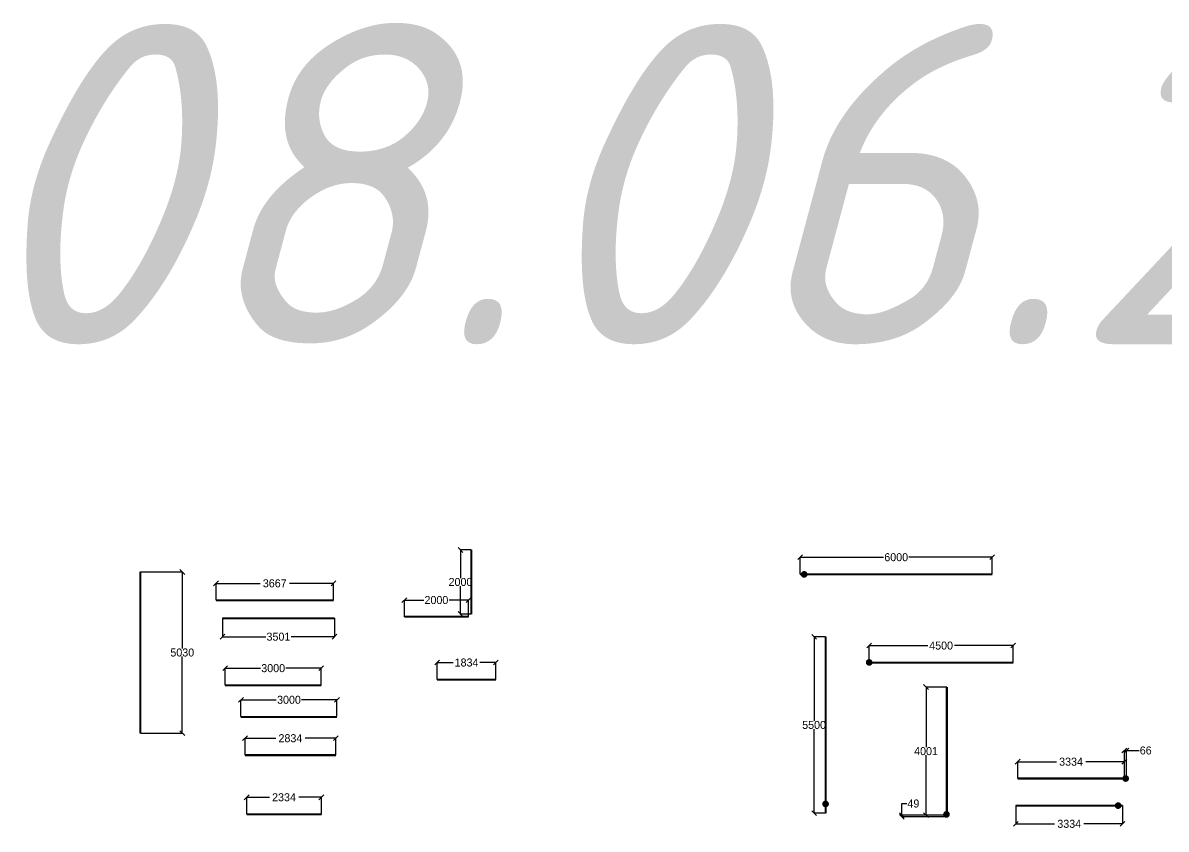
# Model space of a CAD drawing. Header units: millimetres. Extents: x 1499747 to 4230374, y -28481 to 441852.
# Drawn here: x 2396626 to 2432346, y 416680 to 441852 of the extents above; entities that cross this region are included whole.
import ezdxf

# ---------------------------------------------------------------- set-up
doc = ezdxf.new("R2010")
doc.units = ezdxf.units.MM
doc.header["$MEASUREMENT"] = 0
doc.layers.add('0_ANNOT_Dimensions', color=7, linetype='Continuous')
doc.layers.add('Кабель 2x4mm', color=200, linetype='Continuous', lineweight=30)
doc.layers.add('Кабель 2х6 mm', color=150, linetype='Continuous', lineweight=30)
doc.styles.add('Текст', font='isocpeui.ttf')
doc.dimstyles.get("Standard").update_dxf_attribs({"dimtxt": 0.18, "dimasz": 0.18, "dimexe": 0.18, "dimexo": 0.0625, "dimgap": 0.09, "dimtad": 0, "dimtih": 1, "dimtoh": 1, "dimdec": 4, "dimzin": 0, "dimdsep": 46, "dimtxsty": 'Standard', "dimcen": 0.09, "dimadec": 0, "dimazin": 0, "dimtfac": 1, "dimtdec": 4, "dimtofl": 0, "dimtmove": 0, "dimatfit": 3, "dimfxl": 1, "dimtolj": 1, "dimtzin": 0, "dimarcsym": 0})

# ---------------------------------------------------------------- blocks, each defined once
blk = doc.blocks.new('_Oblique')
at = {"color": 0, "linetype": 'ByBlock', "lineweight": -2}
blk.add_line((-0.5, -0.5), (0.5, 0.5), dxfattribs=at)
blk = doc.blocks.new('*D437')
at = {"layer": '0_ANNOT_Dimensions', "color": 0, "lineweight": -2, "transparency": 16777216}
for p, q in [((2400297, 424708), (2401606, 424708)), ((2401606, 424708), (2401606, 422318)), ((2401606, 419678), (2401606, 422068)), ((2400297, 419678), (2401606, 419678))]:
    blk.add_line(p, q, dxfattribs=at)
at = {"layer": 'Defpoints', "color": 0, "lineweight": 30, "transparency": 16777216}
for p in [(2400297, 424708), (2400297, 419678), (2401606, 419678)]:
    blk.add_point(p, dxfattribs=at)
at = {"layer": '0_ANNOT_Dimensions', "color": 0, "lineweight": -2, "transparency": 16777216, "xscale": 150, "yscale": 150, "zscale": 150}
for p, rotation in [((2401606, 424708), 90), ((2401606, 419678), 270)]:
    blk.add_blockref('_Oblique', p, dxfattribs=dict(at, rotation=rotation))
at = {"layer": '0_ANNOT_Dimensions', "color": 0, "lineweight": 25, "transparency": 16777216, "insert": (2401606, 422193), "char_height": 250, "attachment_point": 5}
blk.add_mtext('\\A1;5030', dxfattribs=at)
blk = doc.blocks.new('*D438')
at = {"layer": '0_ANNOT_Dimensions', "color": 0, "lineweight": -2, "transparency": 16777216}
for p, q in [((2402661, 423826), (2402661, 424353)), ((2402661, 424353), (2404036, 424353)), ((2406328, 424353), (2404953, 424353)), ((2406328, 423826), (2406328, 424353))]:
    blk.add_line(p, q, dxfattribs=at)
at = {"layer": 'Defpoints', "color": 0, "lineweight": 30, "transparency": 16777216}
for p in [(2406328, 424353), (2402661, 423826), (2406328, 423826)]:
    blk.add_point(p, dxfattribs=at)
at = {"layer": '0_ANNOT_Dimensions', "color": 0, "lineweight": -2, "transparency": 16777216, "xscale": 150, "yscale": 150, "zscale": 150, "rotation": 180}
blk.add_blockref('_Oblique', (2402661, 424353), dxfattribs=at)
at = {"layer": '0_ANNOT_Dimensions', "color": 0, "lineweight": -2, "transparency": 16777216, "xscale": 150, "yscale": 150, "zscale": 150}
blk.add_blockref('_Oblique', (2406328, 424353), dxfattribs=at)
at = {"layer": '0_ANNOT_Dimensions', "color": 0, "lineweight": 25, "transparency": 16777216, "insert": (2404495, 424353), "char_height": 250, "attachment_point": 5}
blk.add_mtext('\\A1;3667', dxfattribs=at)
blk = doc.blocks.new('*D439')
at = {"layer": '0_ANNOT_Dimensions', "color": 0, "lineweight": -2, "transparency": 16777216}
for p, q in [((2402860, 423262), (2402860, 422687)), ((2406360, 423262), (2406360, 422687)), ((2402860, 422687), (2404214, 422687)), ((2406360, 422687), (2405006, 422687))]:
    blk.add_line(p, q, dxfattribs=at)
at = {"layer": 'Defpoints', "color": 0, "lineweight": 30, "transparency": 16777216}
for p in [(2402860, 423262), (2406360, 423262), (2406360, 422687)]:
    blk.add_point(p, dxfattribs=at)
at = {"layer": '0_ANNOT_Dimensions', "color": 0, "lineweight": -2, "transparency": 16777216, "xscale": 150, "yscale": 150, "zscale": 150, "rotation": 180}
blk.add_blockref('_Oblique', (2402860, 422687), dxfattribs=at)
at = {"layer": '0_ANNOT_Dimensions', "color": 0, "lineweight": -2, "transparency": 16777216, "xscale": 150, "yscale": 150, "zscale": 150}
blk.add_blockref('_Oblique', (2406360, 422687), dxfattribs=at)
at = {"layer": '0_ANNOT_Dimensions', "color": 0, "lineweight": 25, "transparency": 16777216, "insert": (2404610, 422687), "char_height": 250, "attachment_point": 5}
blk.add_mtext('\\A1;3501', dxfattribs=at)
blk = doc.blocks.new('*D440')
at = {"layer": '0_ANNOT_Dimensions', "color": 0, "lineweight": -2, "transparency": 16777216}
for p, q in [((2402946, 421178), (2402946, 421705)), ((2402946, 421704), (2404050, 421704)), ((2405946, 421704), (2404842, 421704)), ((2405946, 421178), (2405946, 421705))]:
    blk.add_line(p, q, dxfattribs=at)
at = {"layer": 'Defpoints', "color": 0, "lineweight": 30, "transparency": 16777216}
for p in [(2405946, 421704), (2402946, 421178), (2405946, 421178)]:
    blk.add_point(p, dxfattribs=at)
at = {"layer": '0_ANNOT_Dimensions', "color": 0, "lineweight": -2, "transparency": 16777216, "xscale": 150, "yscale": 150, "zscale": 150, "rotation": 180}
blk.add_blockref('_Oblique', (2402946, 421704), dxfattribs=at)
at = {"layer": '0_ANNOT_Dimensions', "color": 0, "lineweight": -2, "transparency": 16777216, "xscale": 150, "yscale": 150, "zscale": 150}
blk.add_blockref('_Oblique', (2405946, 421704), dxfattribs=at)
at = {"layer": '0_ANNOT_Dimensions', "color": 0, "lineweight": 25, "transparency": 16777216, "insert": (2404446, 421704), "char_height": 250, "attachment_point": 5}
blk.add_mtext('\\A1;3000', dxfattribs=at)
blk = doc.blocks.new('*D441')
at = {"layer": '0_ANNOT_Dimensions', "color": 0, "lineweight": -2, "transparency": 16777216}
for p, q in [((2403440, 420191), (2403440, 420717)), ((2403440, 420717), (2404544, 420717)), ((2406440, 420717), (2405336, 420717)), ((2406440, 420191), (2406440, 420717))]:
    blk.add_line(p, q, dxfattribs=at)
at = {"layer": 'Defpoints', "color": 0, "lineweight": 30, "transparency": 16777216}
for p in [(2406440, 420717), (2403440, 420191), (2406440, 420191)]:
    blk.add_point(p, dxfattribs=at)
at = {"layer": '0_ANNOT_Dimensions', "color": 0, "lineweight": -2, "transparency": 16777216, "xscale": 150, "yscale": 150, "zscale": 150, "rotation": 180}
blk.add_blockref('_Oblique', (2403440, 420717), dxfattribs=at)
at = {"layer": '0_ANNOT_Dimensions', "color": 0, "lineweight": -2, "transparency": 16777216, "xscale": 150, "yscale": 150, "zscale": 150}
blk.add_blockref('_Oblique', (2406440, 420717), dxfattribs=at)
at = {"layer": '0_ANNOT_Dimensions', "color": 0, "lineweight": 25, "transparency": 16777216, "insert": (2404940, 420717), "char_height": 250, "attachment_point": 5}
blk.add_mtext('\\A1;3000', dxfattribs=at)
blk = doc.blocks.new('*D442')
at = {"layer": '0_ANNOT_Dimensions', "color": 0, "lineweight": -2, "transparency": 16777216}
for p, q in [((2403568, 418990), (2403568, 419517)), ((2403568, 419517), (2404526, 419517)), ((2406401, 419517), (2405443, 419517)), ((2406401, 418990), (2406401, 419517))]:
    blk.add_line(p, q, dxfattribs=at)
at = {"layer": 'Defpoints', "color": 0, "lineweight": 30, "transparency": 16777216}
for p in [(2406401, 419517), (2403568, 418990), (2406401, 418990)]:
    blk.add_point(p, dxfattribs=at)
at = {"layer": '0_ANNOT_Dimensions', "color": 0, "lineweight": -2, "transparency": 16777216, "xscale": 150, "yscale": 150, "zscale": 150, "rotation": 180}
blk.add_blockref('_Oblique', (2403568, 419517), dxfattribs=at)
at = {"layer": '0_ANNOT_Dimensions', "color": 0, "lineweight": -2, "transparency": 16777216, "xscale": 150, "yscale": 150, "zscale": 150}
blk.add_blockref('_Oblique', (2406401, 419517), dxfattribs=at)
at = {"layer": '0_ANNOT_Dimensions', "color": 0, "lineweight": 25, "transparency": 16777216, "insert": (2404984, 419517), "char_height": 250, "attachment_point": 5}
blk.add_mtext('\\A1;2834', dxfattribs=at)
blk = doc.blocks.new('*D443')
at = {"layer": '0_ANNOT_Dimensions', "color": 0, "lineweight": -2, "transparency": 16777216}
for p, q in [((2403618, 417146), (2403618, 417673)), ((2403618, 417673), (2404327, 417673)), ((2405952, 417673), (2405244, 417673)), ((2405952, 417146), (2405952, 417673))]:
    blk.add_line(p, q, dxfattribs=at)
at = {"layer": 'Defpoints', "color": 0, "lineweight": 30, "transparency": 16777216}
for p in [(2405952, 417673), (2403618, 417146), (2405952, 417146)]:
    blk.add_point(p, dxfattribs=at)
at = {"layer": '0_ANNOT_Dimensions', "color": 0, "lineweight": -2, "transparency": 16777216, "xscale": 150, "yscale": 150, "zscale": 150, "rotation": 180}
blk.add_blockref('_Oblique', (2403618, 417673), dxfattribs=at)
at = {"layer": '0_ANNOT_Dimensions', "color": 0, "lineweight": -2, "transparency": 16777216, "xscale": 150, "yscale": 150, "zscale": 150}
blk.add_blockref('_Oblique', (2405952, 417673), dxfattribs=at)
at = {"layer": '0_ANNOT_Dimensions', "color": 0, "lineweight": 25, "transparency": 16777216, "insert": (2404785, 417673), "char_height": 250, "attachment_point": 5}
blk.add_mtext('\\A1;2334', dxfattribs=at)
blk = doc.blocks.new('*D445')
at = {"layer": '0_ANNOT_Dimensions', "color": 0, "lineweight": -2, "transparency": 16777216}
for p, q in [((2410636, 425396), (2410298, 425396)), ((2410298, 425396), (2410298, 424520)), ((2410298, 423395), (2410298, 424270)), ((2410636, 423395), (2410298, 423395))]:
    blk.add_line(p, q, dxfattribs=at)
at = {"layer": 'Defpoints', "color": 0, "lineweight": 30, "transparency": 16777216}
for p in [(2410637, 425396), (2410298, 423395), (2410637, 423395)]:
    blk.add_point(p, dxfattribs=at)
at = {"layer": '0_ANNOT_Dimensions', "color": 0, "lineweight": -2, "transparency": 16777216, "xscale": 150, "yscale": 150, "zscale": 150}
for p, rotation in [((2410298, 425396), 90), ((2410298, 423395), 270)]:
    blk.add_blockref('_Oblique', p, dxfattribs=dict(at, rotation=rotation))
at = {"layer": '0_ANNOT_Dimensions', "color": 0, "lineweight": 25, "transparency": 16777216, "insert": (2410298, 424395), "char_height": 250, "attachment_point": 5}
blk.add_mtext('\\A1;2000', dxfattribs=at)
blk = doc.blocks.new('*D444')
at = {"layer": '0_ANNOT_Dimensions', "color": 0, "lineweight": -2, "transparency": 16777216}
for p, q in [((2408546, 423305), (2408546, 423832)), ((2408546, 423831), (2409150, 423831)), ((2410546, 423831), (2409942, 423831)), ((2410546, 423305), (2410546, 423832))]:
    blk.add_line(p, q, dxfattribs=at)
at = {"layer": 'Defpoints', "color": 0, "lineweight": 30, "transparency": 16777216}
for p in [(2410546, 423831), (2408546, 423305), (2410546, 423305)]:
    blk.add_point(p, dxfattribs=at)
at = {"layer": '0_ANNOT_Dimensions', "color": 0, "lineweight": -2, "transparency": 16777216, "xscale": 150, "yscale": 150, "zscale": 150, "rotation": 180}
blk.add_blockref('_Oblique', (2408546, 423831), dxfattribs=at)
at = {"layer": '0_ANNOT_Dimensions', "color": 0, "lineweight": -2, "transparency": 16777216, "xscale": 150, "yscale": 150, "zscale": 150}
blk.add_blockref('_Oblique', (2410546, 423831), dxfattribs=at)
at = {"layer": '0_ANNOT_Dimensions', "color": 0, "lineweight": 25, "transparency": 16777216, "insert": (2409546, 423831), "char_height": 250, "attachment_point": 5}
blk.add_mtext('\\A1;2000', dxfattribs=at)
blk = doc.blocks.new('*D446')
at = {"layer": '0_ANNOT_Dimensions', "color": 0, "lineweight": -2, "transparency": 16777216}
for p, q in [((2409572, 421353), (2409572, 421880)), ((2409572, 421880), (2410072, 421880)), ((2411405, 421880), (2410905, 421880)), ((2411405, 421350), (2411405, 421880))]:
    blk.add_line(p, q, dxfattribs=at)
at = {"layer": 'Defpoints', "color": 0, "lineweight": 30, "transparency": 16777216}
for p in [(2411405, 421880), (2409572, 421353), (2411405, 421350)]:
    blk.add_point(p, dxfattribs=at)
at = {"layer": '0_ANNOT_Dimensions', "color": 0, "lineweight": -2, "transparency": 16777216, "xscale": 150, "yscale": 150, "zscale": 150, "rotation": 180}
blk.add_blockref('_Oblique', (2409572, 421880), dxfattribs=at)
at = {"layer": '0_ANNOT_Dimensions', "color": 0, "lineweight": -2, "transparency": 16777216, "xscale": 150, "yscale": 150, "zscale": 150}
blk.add_blockref('_Oblique', (2411405, 421880), dxfattribs=at)
at = {"layer": '0_ANNOT_Dimensions', "color": 0, "lineweight": 25, "transparency": 16777216, "insert": (2410488, 421880), "char_height": 250, "attachment_point": 5}
blk.add_mtext('\\A1;1834', dxfattribs=at)
blk = doc.blocks.new('*D447')
at = {"layer": '0_ANNOT_Dimensions', "color": 0, "lineweight": -2, "transparency": 16777216}
for p, q in [((2420912, 424642), (2420912, 425169)), ((2420912, 425168), (2423516, 425168)), ((2426912, 425168), (2424308, 425168)), ((2426912, 424642), (2426912, 425169))]:
    blk.add_line(p, q, dxfattribs=at)
at = {"layer": 'Defpoints', "color": 0, "lineweight": 30, "transparency": 16777216}
for p in [(2426912, 425168), (2420912, 424642), (2426912, 424642)]:
    blk.add_point(p, dxfattribs=at)
at = {"layer": '0_ANNOT_Dimensions', "color": 0, "lineweight": -2, "transparency": 16777216, "xscale": 150, "yscale": 150, "zscale": 150, "rotation": 180}
blk.add_blockref('_Oblique', (2420912, 425168), dxfattribs=at)
at = {"layer": '0_ANNOT_Dimensions', "color": 0, "lineweight": -2, "transparency": 16777216, "xscale": 150, "yscale": 150, "zscale": 150}
blk.add_blockref('_Oblique', (2426912, 425168), dxfattribs=at)
at = {"layer": '0_ANNOT_Dimensions', "color": 0, "lineweight": 25, "transparency": 16777216, "insert": (2423912, 425168), "char_height": 250, "attachment_point": 5}
blk.add_mtext('\\A1;6000', dxfattribs=at)
blk = doc.blocks.new('*D448')
at = {"layer": '0_ANNOT_Dimensions', "color": 0, "lineweight": -2, "transparency": 16777216}
for p, q in [((2421702, 422681), (2421346, 422681)), ((2421346, 422681), (2421346, 420056)), ((2421346, 417181), (2421346, 419805)), ((2421702, 417181), (2421346, 417181))]:
    blk.add_line(p, q, dxfattribs=at)
at = {"layer": 'Defpoints', "color": 0, "lineweight": 30, "transparency": 16777216}
for p in [(2421702, 422681), (2421346, 417181), (2421702, 417181)]:
    blk.add_point(p, dxfattribs=at)
at = {"layer": '0_ANNOT_Dimensions', "color": 0, "lineweight": -2, "transparency": 16777216, "xscale": 150, "yscale": 150, "zscale": 150}
for p, rotation in [((2421346, 422681), 90), ((2421346, 417181), 270)]:
    blk.add_blockref('_Oblique', p, dxfattribs=dict(at, rotation=rotation))
at = {"layer": '0_ANNOT_Dimensions', "color": 0, "lineweight": 25, "transparency": 16777216, "insert": (2421346, 419931), "char_height": 250, "attachment_point": 5}
blk.add_mtext('\\A1;5500', dxfattribs=at)
blk = doc.blocks.new('*D449')
at = {"layer": '0_ANNOT_Dimensions', "color": 0, "lineweight": -2, "transparency": 16777216}
for p, q in [((2423065, 421883), (2423065, 422410)), ((2423065, 422410), (2424898, 422410)), ((2427565, 422410), (2425732, 422410)), ((2427565, 421883), (2427565, 422410))]:
    blk.add_line(p, q, dxfattribs=at)
at = {"layer": 'Defpoints', "color": 0, "lineweight": 30, "transparency": 16777216}
for p in [(2427565, 422410), (2423065, 421883), (2427565, 421883)]:
    blk.add_point(p, dxfattribs=at)
at = {"layer": '0_ANNOT_Dimensions', "color": 0, "lineweight": -2, "transparency": 16777216, "xscale": 150, "yscale": 150, "zscale": 150, "rotation": 180}
blk.add_blockref('_Oblique', (2423065, 422410), dxfattribs=at)
at = {"layer": '0_ANNOT_Dimensions', "color": 0, "lineweight": -2, "transparency": 16777216, "xscale": 150, "yscale": 150, "zscale": 150}
blk.add_blockref('_Oblique', (2427565, 422410), dxfattribs=at)
at = {"layer": '0_ANNOT_Dimensions', "color": 0, "lineweight": 25, "transparency": 16777216, "insert": (2425315, 422410), "char_height": 250, "attachment_point": 5}
blk.add_mtext('\\A1;4500', dxfattribs=at)
blk = doc.blocks.new('*D450')
at = {"layer": '0_ANNOT_Dimensions', "color": 0, "lineweight": -2, "transparency": 16777216}
for p, q in [((2425490, 421115), (2424843, 421115)), ((2424844, 421115), (2424844, 419240)), ((2424844, 417114), (2424844, 418989)), ((2425490, 417114), (2424843, 417114))]:
    blk.add_line(p, q, dxfattribs=at)
at = {"layer": 'Defpoints', "color": 0, "lineweight": 30, "transparency": 16777216}
for p in [(2425490, 421115), (2424844, 417114), (2425490, 417114)]:
    blk.add_point(p, dxfattribs=at)
at = {"layer": '0_ANNOT_Dimensions', "color": 0, "lineweight": -2, "transparency": 16777216, "xscale": 150, "yscale": 150, "zscale": 150}
for p, rotation in [((2424844, 421115), 90), ((2424844, 417114), 270)]:
    blk.add_blockref('_Oblique', p, dxfattribs=dict(at, rotation=rotation))
at = {"layer": '0_ANNOT_Dimensions', "color": 0, "lineweight": 25, "transparency": 16777216, "insert": (2424844, 419114), "char_height": 250, "attachment_point": 5}
blk.add_mtext('\\A1;4001', dxfattribs=at)
blk = doc.blocks.new('*D451')
at = {"layer": '0_ANNOT_Dimensions', "color": 0, "lineweight": -2, "transparency": 16777216}
for p, q in [((2424090, 417114), (2424090, 417478)), ((2424090, 417478), (2424240, 417478)), ((2425490, 417114), (2424090, 417114)), ((2424090, 417065), (2424090, 417114)), ((2425490, 417065), (2424090, 417065))]:
    blk.add_line(p, q, dxfattribs=at)
at = {"layer": 'Defpoints', "color": 0, "lineweight": 30, "transparency": 16777216}
for p in [(2424090, 417114), (2425490, 417114), (2425490, 417065)]:
    blk.add_point(p, dxfattribs=at)
at = {"layer": '0_ANNOT_Dimensions', "color": 0, "lineweight": -2, "transparency": 16777216, "xscale": 150, "yscale": 150, "zscale": 150}
for p, rotation in [((2424090, 417114), 90), ((2424090, 417065), 270)]:
    blk.add_blockref('_Oblique', p, dxfattribs=dict(at, rotation=rotation))
at = {"layer": '0_ANNOT_Dimensions', "color": 0, "lineweight": 25, "transparency": 16777216, "insert": (2424449, 417478), "char_height": 250, "attachment_point": 5}
blk.add_mtext('\\A1;49', dxfattribs=at)
blk = doc.blocks.new('*D454')
at = {"layer": '0_ANNOT_Dimensions', "color": 0, "lineweight": -2, "transparency": 16777216}
for p, q in [((2427707, 418258), (2427707, 418785)), ((2427707, 418784), (2428916, 418784)), ((2431041, 418784), (2429832, 418784)), ((2431041, 418258), (2431041, 418785))]:
    blk.add_line(p, q, dxfattribs=at)
at = {"layer": 'Defpoints', "color": 0, "lineweight": 30, "transparency": 16777216}
for p in [(2431041, 418784), (2427707, 418258), (2431041, 418258)]:
    blk.add_point(p, dxfattribs=at)
at = {"layer": '0_ANNOT_Dimensions', "color": 0, "lineweight": -2, "transparency": 16777216, "xscale": 150, "yscale": 150, "zscale": 150, "rotation": 180}
blk.add_blockref('_Oblique', (2427707, 418784), dxfattribs=at)
at = {"layer": '0_ANNOT_Dimensions', "color": 0, "lineweight": -2, "transparency": 16777216, "xscale": 150, "yscale": 150, "zscale": 150}
blk.add_blockref('_Oblique', (2431041, 418784), dxfattribs=at)
at = {"layer": '0_ANNOT_Dimensions', "color": 0, "lineweight": 25, "transparency": 16777216, "insert": (2429374, 418784), "char_height": 250, "attachment_point": 5}
blk.add_mtext('\\A1;3334', dxfattribs=at)
blk = doc.blocks.new('*D452')
at = {"layer": '0_ANNOT_Dimensions', "color": 0, "lineweight": -2, "transparency": 16777216}
for p, q in [((2431041, 418258), (2431041, 419134)), ((2431041, 419134), (2431107, 419134)), ((2431107, 418258), (2431107, 419134)), ((2431107, 419134), (2431500, 419134))]:
    blk.add_line(p, q, dxfattribs=at)
at = {"layer": 'Defpoints', "color": 0, "lineweight": 30, "transparency": 16777216}
for p in [(2431041, 419134), (2431041, 418258), (2431107, 418258)]:
    blk.add_point(p, dxfattribs=at)
at = {"layer": '0_ANNOT_Dimensions', "color": 0, "lineweight": -2, "transparency": 16777216, "xscale": 150, "yscale": 150, "zscale": 150, "rotation": 180}
blk.add_blockref('_Oblique', (2431041, 419134), dxfattribs=at)
at = {"layer": '0_ANNOT_Dimensions', "color": 0, "lineweight": -2, "transparency": 16777216, "xscale": 150, "yscale": 150, "zscale": 150}
blk.add_blockref('_Oblique', (2431107, 419134), dxfattribs=at)
at = {"layer": '0_ANNOT_Dimensions', "color": 0, "lineweight": 25, "transparency": 16777216, "insert": (2431708, 419134), "char_height": 250, "attachment_point": 5}
blk.add_mtext('\\A1;66', dxfattribs=at)
blk = doc.blocks.new('*D453')
at = {"layer": '0_ANNOT_Dimensions', "color": 0, "lineweight": -2, "transparency": 16777216}
for p, q in [((2427651, 417419), (2427651, 416844)), ((2430985, 417419), (2430985, 416844)), ((2427651, 416844), (2428860, 416844)), ((2430985, 416844), (2429777, 416844))]:
    blk.add_line(p, q, dxfattribs=at)
at = {"layer": 'Defpoints', "color": 0, "lineweight": 30, "transparency": 16777216}
for p in [(2427651, 417419), (2430985, 417419), (2430985, 416844)]:
    blk.add_point(p, dxfattribs=at)
at = {"layer": '0_ANNOT_Dimensions', "color": 0, "lineweight": -2, "transparency": 16777216, "xscale": 150, "yscale": 150, "zscale": 150, "rotation": 180}
blk.add_blockref('_Oblique', (2427651, 416844), dxfattribs=at)
at = {"layer": '0_ANNOT_Dimensions', "color": 0, "lineweight": -2, "transparency": 16777216, "xscale": 150, "yscale": 150, "zscale": 150}
blk.add_blockref('_Oblique', (2430985, 416844), dxfattribs=at)
at = {"layer": '0_ANNOT_Dimensions', "color": 0, "lineweight": 25, "transparency": 16777216, "insert": (2429318, 416844), "char_height": 250, "attachment_point": 5}
blk.add_mtext('\\A1;3334', dxfattribs=at)

msp = doc.modelspace()

# ---------------------------------------------------------------- hatches: boundary and pattern name
at = {"layer": 'Кабель 2x4mm', "lineweight": 30, "true_color": 0x105689}
h = msp.add_hatch(color=146, dxfattribs=at)
h.dxf.hatch_style = 1
h.paths.add_polyline_path([(2421142.70872, 424633.61065, 1), (2420931.60385, 424633.61065, 1)])
h = msp.add_hatch(color=146, dxfattribs=at)
h.dxf.hatch_style = 1
h.paths.add_polyline_path([(2423173.69295, 421885.0438, 1), (2422962.58808, 421885.0438, 1)])
h = msp.add_hatch(color=146, dxfattribs=at)
h.dxf.hatch_style = 1
h.paths.add_polyline_path([(2431187.10261, 418259.51365, 1), (2430975.99774, 418259.51365, 1)])
h = msp.add_hatch(color=146, dxfattribs=at)
h.dxf.hatch_style = 1
h.paths.add_polyline_path([(2421810.71593, 417465.69406, 1), (2421599.61106, 417465.69406, 1)])
h = msp.add_hatch(color=146, dxfattribs=at)
h.dxf.hatch_style = 1
h.paths.add_polyline_path([(2425587.75857, 417139.77116, 1), (2425376.65371, 417139.77116, 1)])
h = msp.add_hatch(color=146, dxfattribs=at)
h.dxf.hatch_style = 1
h.paths.add_polyline_path([(2430952.09698, 417413.69351, 1), (2430740.99211, 417413.69351, 1)])

# ---------------------------------------------------------------- linework, layer by layer
at = {"layer": 'Кабель 2х6 mm', "color": 11, "lineweight": 40, "true_color": 0xf27172}
for points in [[(2410636.5033, 425395.59261), (2410636.5033, 423395.19261)], [(2403439.91, 420190.53839), (2406439.91, 420190.53839)]]:
    msp.add_lwpolyline(points, dxfattribs=at)
at = {"layer": 'Кабель 2х6 mm', "color": 116, "lineweight": 40, "true_color": 0x136734}
msp.add_lwpolyline([(2400296.53935, 419677.70115), (2400296.53935, 424707.70115)], dxfattribs=at)
at = {"layer": 'Кабель 2х6 mm', "color": 244, "lineweight": 40, "true_color": 0x991b1e}
for points in [[(2420912.39332, 424641.88205), (2426912.39332, 424641.88205)], [(2402661.32358, 423826.14997), (2406328.12358, 423826.08072)], [(2403618.39156, 417146.07107), (2405952.19156, 417146.07107)]]:
    msp.add_lwpolyline(points, dxfattribs=at)
at = {"layer": 'Кабель 2х6 mm', "color": 32, "lineweight": 40, "true_color": 0xcd6928}
for points in [[(2410546.19971, 423304.88902), (2408545.79971, 423304.88902)], [(2402859.70039, 423262.22733), (2406360.40039, 423262.22733)], [(2421701.91997, 422680.55654), (2421701.91997, 417180.55654)]]:
    msp.add_lwpolyline(points, dxfattribs=at)
at = {"layer": 'Кабель 2х6 mm', "color": 219, "lineweight": 40, "true_color": 0x642165}
msp.add_lwpolyline([(2423064.9009, 421883.09013), (2427564.9009, 421883.09013)], dxfattribs=at)
at = {"layer": 'Кабель 2х6 mm', "color": 215, "lineweight": 40, "true_color": 0xa953a0}
msp.add_lwpolyline([(2402946.25104, 421177.8943), (2405946.25104, 421177.8943)], dxfattribs=at)
at = {"layer": 'Кабель 2х6 mm', "color": 85, "lineweight": 40, "true_color": 0x58ba48}
msp.add_lwpolyline([(2409571.61486, 421352.93972), (2411405.31293, 421350.28038)], dxfattribs=at)
at = {"layer": 'Кабель 2х6 mm', "color": 244, "lineweight": 50, "true_color": 0x991b1e}
for points in [[(2425490.41517, 417114.09447), (2425490.41517, 421114.89447)], [(2406401.44741, 418989.90531), (2403567.54741, 418989.90531)], [(2431040.99112, 418257.91327), (2427706.99112, 418257.91327)]]:
    msp.add_lwpolyline(points, dxfattribs=at)
at = {"layer": 'Кабель 2х6 mm', "color": 31, "lineweight": 40, "true_color": 0xfecc66}
msp.add_lwpolyline([(2427651.35867, 417419.37055), (2430985.35867, 417419.37055)], dxfattribs=at)

# ---------------------------------------------------------------- texts
at = {"color": 18, "lineweight": 50, "true_color": 0x000000, "insert": (2394937.53943, 441818.98473), "char_height": 10000, "width": 12874.2351114, "attachment_point": 1, "style": 'Текст'}
msp.add_mtext('08.06.2026', dxfattribs=at)

# ---------------------------------------------------------------- dimensions: what is measured, and where the dimension line sits
at = {"layer": '0_ANNOT_Dimensions', "lineweight": 25}
for base, p1, p2, picture, middle in [((2410298.07536, 423395.19261), (2410636.5033, 425395.59261), (2410636.5033, 423395.19261), '*D445', (2410298.07536, 424395.39261)), ((2421346.1082, 417180.55654), (2421701.91997, 422680.59569), (2421701.91997, 417180.55654), '*D448', (2421346.1082, 419930.57612)), ((2424843.52673, 417114.09447), (2425490.41517, 421114.89447), (2425490.41517, 417114.09447), '*D450', (2424843.52673, 419114.49447))]:
    dim = msp.add_linear_dim(base=base, p1=p1, p2=p2, angle=90, dimstyle='Standard', override={"dimtxt": 250, "dimasz": 150, "dimdec": 0, "dimblk1": 'Oblique', "dimblk2": 'Oblique', "dimsah": 1}, dxfattribs=at)
    dim.commit()
    dim.dimension.update_dxf_attribs({"geometry": picture, "text_midpoint": middle})
for base, p1, p2, picture, middle in [((2426912.39332, 425168.45322), (2420912.39332, 424641.88205), (2426912.39332, 424641.88205), '*D447', (2423912.39332, 425168.45322)), ((2406328.12358, 424352.72114), (2402661.32358, 423826.14997), (2406328.12358, 423826.14997), '*D438', (2404494.72358, 424352.72114)), ((2410546.19971, 423831.46019), (2408545.79971, 423304.88902), (2410546.19971, 423304.88902), '*D444', (2409545.99971, 423831.46019)), ((2406360.40039, 422687.00877), (2402859.70039, 423262.22733), (2406360.40039, 423262.22733), '*D439', (2404610.05039, 422687.00877)), ((2427564.9009, 422409.6613), (2423064.9009, 421883.09013), (2427564.9009, 421883.09013), '*D449', (2425314.9009, 422409.6613)), ((2405946.25104, 421704.46547), (2402946.25104, 421177.8943), (2405946.25104, 421177.8943), '*D440', (2404446.25104, 421704.46547)), ((2411405.31293, 421879.69089), (2409571.61486, 421352.93972), (2411405.31293, 421350.28038), '*D446', (2410488.46389, 421879.69089)), ((2406439.91, 420717.10957), (2403439.91, 420190.53839), (2406439.91, 420190.53839), '*D441', (2404939.91, 420717.10957)), ((2406401.44741, 419516.65648), (2403567.54741, 418989.90531), (2406401.44741, 418989.90531), '*D442', (2404984.49741, 419516.65648)), ((2431040.99112, 418784.48444), (2427706.99112, 418257.91327), (2431040.99112, 418257.91327), '*D454', (2429373.99112, 418784.48444)), ((2405952.19156, 417672.64224), (2403618.39156, 417146.07107), (2405952.19156, 417146.07107), '*D443', (2404785.29156, 417672.64224)), ((2430985.35867, 416843.97199), (2427651.35867, 417419.37055), (2430985.35867, 417419.37055), '*D453', (2429318.35867, 416843.97199))]:
    dim = msp.add_linear_dim(base=base, p1=p1, p2=p2, dimstyle='Standard', override={"dimtxt": 250, "dimasz": 150, "dimdec": 0, "dimblk1": 'Oblique', "dimblk2": 'Oblique', "dimsah": 1}, dxfattribs=at)
    dim.commit()
    dim.dimension.update_dxf_attribs({"geometry": picture, "text_midpoint": middle})
dim = msp.add_linear_dim(base=(2401606.31055, 419677.70115), p1=(2400296.53935, 424707.70115), p2=(2400296.53935, 419677.70115), angle=90, dimstyle='Standard', override={"dimtxt": 250, "dimasz": 150, "dimdec": 0, "dimblk1": 'Oblique', "dimblk2": 'Oblique', "dimsah": 1}, dxfattribs=at)
dim.commit()
dim.dimension.update_dxf_attribs({"geometry": '*D437', "text_midpoint": (2401606.31055, 422192.70115), "dimtype": 160})
at = {"layer": '0_ANNOT_Dimensions', "color": 244, "lineweight": 25, "true_color": 0x991b1e}
dim = msp.add_linear_dim(base=(2431040.99112, 419133.57174), p1=(2431107.25517, 418257.91327), p2=(2431040.99112, 418257.91327), dimstyle='Standard', override={"dimtxt": 250, "dimasz": 150, "dimdec": 0, "dimblk1": 'Oblique', "dimblk2": 'Oblique', "dimsah": 1}, dxfattribs=at)
dim.commit()
dim.dimension.update_dxf_attribs({"geometry": '*D452', "text_midpoint": (2431708.35555, 419133.57174), "dimtype": 160})
dim = msp.add_linear_dim(base=(2424090.46517, 417114.09447), p1=(2425490.41517, 417064.89447), p2=(2425490.41517, 417114.09447), angle=90, dimstyle='Standard', override={"dimtxt": 250, "dimasz": 150, "dimdec": 0, "dimblk1": 'Oblique', "dimblk2": 'Oblique', "dimsah": 1}, dxfattribs=at)
dim.commit()
dim.dimension.update_dxf_attribs({"geometry": '*D451', "text_midpoint": (2424448.8885, 417478.08723), "dimtype": 160})

doc.saveas('drawing.dxf')
